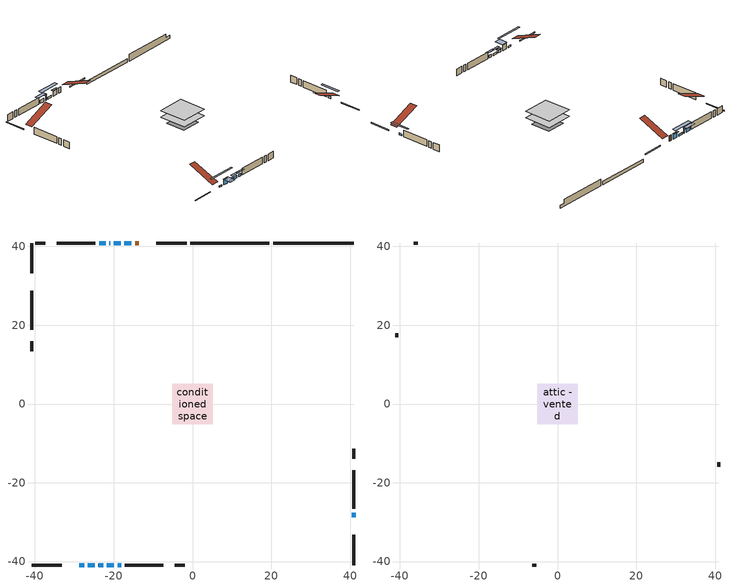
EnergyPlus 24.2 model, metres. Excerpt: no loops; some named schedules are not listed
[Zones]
conditioned space
 floor adiabatic (AdiabaticFloorConstruction): -5.09,-5.09 -5.09,5.09 5.09,5.09 5.09,-5.09 z1.53
 floor foundation (Slab1 construction): -3.61,-3.61 -3.61,3.61 3.61,3.61 3.61,-3.61 z-0.91
 floor foundation (Slab1 construction 1): -3.58,-3.58 -3.58,3.58 3.58,3.58 3.58,-3.58 z-0.91
 wall outside (RimJoist1 construction): -1.51,40.89 -9.17,40.89 / -40.89,-40.89 -33.23,-40.89 / -40.89,40.89 -40.89,33.23 / 40.89,-40.89 40.89,-33.23 z1.53:1.83
 wall outside (AdiabaticWallConstruction 1): -13.67,40.89 -14.59,40.89 z1.53:3.56
 wall outside (AdiabaticWallConstruction): -15.52,40.89 -17.35,40.89 z1.53:3.36; 40.89,-28.73 40.89,-27.58 / -18.28,40.89 -20.01,40.89 z1.53:2.24; -28.73,-40.89 -27.48,-40.89 z1.53:2.09; -20.93,40.89 -21.14,40.89 z1.53:3.16; -22.07,40.89 -23.74,40.89 z1.53:2.67; -26.55,-40.89 -24.8,-40.89 z1.53:3.51; -23.87,-40.89 -22.68,-40.89 z1.53:2.37; -21.75,-40.89 -19.97,-40.89 z1.53:2.39; -19.04,-40.89 -18.15,-40.89 z1.53:2.42
 wall outside (Wall1 construction): -24.67,40.89 -34.5,40.89 / -17.22,-40.89 -7.39,-40.89 / -40.89,28.73 -40.89,18.9 / 40.89,-26.65 40.89,-16.83 z1.53:3.97
 wall outside (Wall3 construction): -37.4,40.89 -39.96,40.89 / -4.49,-40.89 -1.94,-40.89 / -40.89,16 -40.89,13.44 / 40.89,-13.92 40.89,-11.37 z1.53:3.97
 wall foundation (FoundationWall1 construction): 20.47,40.89,-0.91 20.47,40.89,1.53 38.84,40.89,1.53 38.84,40.89,0.19 40.89,40.89,0.19 40.89,40.89,-0.91
 wall foundation (FoundationWall2 construction): 19.54,40.89 -0.58,40.89 z-0.91:0.31
 window (WindowConstruction): -15.52,40.89 -17.35,40.89 z1.53:3.36
 window (WindowConstruction 7): 40.89,-28.73 40.89,-27.58 z1.53:2.24
 window (WindowConstruction 8): -18.28,40.89 -20.01,40.89 z1.53:2.24
 window (WindowConstruction 9): -28.73,-40.89 -27.48,-40.89 z1.53:2.09
 window (WindowConstruction 1): -20.93,40.89 -21.14,40.89 z1.53:3.15
 window (WindowConstruction 2): -22.07,40.89 -23.74,40.89 z1.53:2.67
 window (WindowConstruction 3): -26.55,-40.89 -24.8,-40.89 z1.53:3.51
 window (WindowConstruction 4): -23.87,-40.89 -22.68,-40.89 z1.53:2.37
 window (WindowConstruction 5): -21.75,-40.89 -19.97,-40.89 z1.53:2.39
 window (WindowConstruction 6): -19.04,-40.89 -18.15,-40.89 z1.53:2.42
 door (Door): -13.67,40.89 -14.59,40.89 z1.53:3.56
 ceiling adiabatic (AdiabaticFloorConstruction): 5.09,-5.09 5.09,5.09 -5.09,5.09 -5.09,-5.09 z1.53
attic - vented
 floor to conditioned space (Floor1 construction Reversed): -5.08,-5.08 -5.08,5.08 5.08,5.08 5.08,-5.08 z3.97
 wall outside (Wall2 construction): -35.43,40.89 -36.47,40.89 / -6.46,-40.89 -5.42,-40.89 / -40.89,17.97 -40.89,16.92 / 40.89,-15.9 40.89,-14.85 z1.53:3.97
 roof outside (Roof1 construction): -12.74,40.89,3.97 -12.74,31.12,8.04 -10.1,31.12,8.04 -10.1,40.89,3.97; -29.66,-40.89,3.97 -29.66,-31.12,8.04 -32.3,-31.12,8.04 -32.3,-40.89,3.97; -40.89,29.66,3.97 -31.12,29.66,8.04 -31.12,32.3,8.04 -40.89,32.3,3.97; 40.89,-29.66,3.97 31.12,-29.66,8.04 31.12,-32.3,8.04 40.89,-32.3,3.97
shading: -17.65,40.89 -15.22,40.89 -15.22,41.5 -17.65,41.5 z3.66; 40.89,-24.53 40.89,-31.78 41.5,-31.78 41.5,-24.53 z5.29; -23.06,40.89 -15.23,40.89 -15.23,42.11 -23.06,42.11 z5.29; -22.91,-40.89 -33.3,-40.89 -33.3,-41.5 -22.91,-41.5 z6.66; -21.44,40.89 -20.64,40.89 -20.64,41.5 -21.44,41.5 z3.45; -24.96,40.89 -20.85,40.89 -20.85,42.11 -24.96,42.11 z3.89; -24.5,-40.89 -26.85,-40.89 -26.85,-43.94 -24.5,-43.94 z3.81; -22.38,-40.89 -24.17,-40.89 -24.17,-41.5 -22.38,-41.5 z2.67; -18.75,-40.89 -22.97,-40.89 -22.97,-41.5 -18.75,-41.5 z3.61; -16.93,-40.89 -20.26,-40.89 -20.26,-41.5 -16.93,-41.5 z3.64
[Building]
Building 1: Terrain=Suburbs
[Site:Location]
Kamloops AP_BC: Latitude {deg}=50.7; Longitude {deg}=-120.45; Time Zone {hr}=-8; Elevation {m}=345; Keep Site Location Information=Yes
[Site:GroundTemperature:Shallow]
5.27319, 3.4012, 3.25128, 4.13963, 7.70588, 11.2555, 14.3329, 16.2823, 16.4479, 14.8624, 11.8635, 8.42276
[Site:WaterMainsTemperature]
Calculation Method=Schedule; Temperature Schedule=mains temperature schedule
[Material] Roughness=Rough; Thermal Absorptance=0.9
Name | Thickness {m} | Conductivity {W/m-K} | Density {kg/m3} | Specific Heat {J/kg-K} | Solar Absorptance | Visible Absorptance
asphalt or fiberglass shingles | 0.00635 | 0.162714 | 1121.4 | 1465.45 | 0.4 | 0.4
ceiling loosefill ins | 0.169333 | 0.0480833 | 16.02 | 1046.75 | 0.7 | 0.7
ceiling stud and cavity | 0.1397 | 0.539698 | 65.682 | 1177.47 | 0.7 | 0.7
concrete 4.0 in. | 0.1016 | 1.803125 | 2242.8 | 837.4 | 0.7 | 0.7
concrete 8.0 in. | 0.2032 | 1.803125 | 2242.8 | 837.4 | 0.7 | 0.7
door material | 0.04445 | 0.188738 | 512.64 | 1214.23 | 0.7 | 0.7
exterior vertical ins | 0.0427865 | 0.029427 | 32.04 | 1214.23 | 0.7 | 0.7
exterior vertical ins 1 | 0.00208222 | 0.029427 | 32.04 | 1214.23 | 0.7 | 0.7
floor covering | 0.0127 | 0.0433444 | 54.468 | 1339.84 | 0.6 | 0.6
floor rigid ins; wall rigid ins 1 | 0.512978 | 0.029427 | 32.04 | 1214.23 | 0.7 | 0.7
floor stud and cavity | 0.1397 | 1.75129 | 37.0049 | 1207.88 | 0.7 | 0.7
furniture material conditioned space 1 | 0.1524 | 0.115458 | 640.8 | 1214.23 | 0.6 | 0.6
gypsum board | 0.0127 | 0.160291 | 801 | 837.4 | 0.6 | 0.6
gypsum board 1 | 0.0127 | 0.160291 | 801 | 837.4 | 0.7 | 0.7
osb sheathing 0.5 in. | 0.0127 | 0.115458 | 512.64 | 1214.23 | 0.7 | 0.7
osb sheathing 0.75 in. | 0.01905 | 0.115458 | 512.64 | 1214.23 | 0.7 | 0.7
osb sheathing 2.0 in. | 0.0508 | 0.115458 | 512.64 | 1214.23 | 0.7 | 0.7
rim joist stud and cavity | 0.0508 | 0.0282406 | 125.044 | 1163.47 | 0.6 | 0.6
wall rigid ins | 0.051816 | 0.029427 | 32.04 | 1214.23 | 0.7 | 0.7
wall stud and cavity | 0.1397 | 0.110193 | 139.0536 | 1170.24 | 0.7 | 0.7
wall stud and cavity 1 | 0.0889 | 6.9971 | 50.32683 | 1063.81 | 0.6 | 0.6
wall stud and cavity 2 | 0.1397 | 0.0986049 | 139.0536 | 1170.24 | 0.7 | 0.7
wall stud and cavity 3 | 0.0889 | 0.380278 | 52.3479 | 1209.89 | 0.7 | 0.7
wall stud and cavity 4 | 0.0889 | 0.391764 | 83.0341 | 1211.67 | 0.7 | 0.7
wood siding | 0.0254 | 0.102417 | 544.68 | 1172.36 | 0.4 | 0.4
wood siding 1 | 0.00254 | 0.102417 | 544.68 | 1172.36 | 0.4 | 0.4
wood siding 2; wood siding 3; wood siding 4 | 0.0254 | 0.102417 | 544.68 | 1172.36 | 0.7 | 0.7
[WindowMaterial:SimpleGlazingSystem]
Name | U-Factor {W/m2-K} | Solar Heat Gain Coefficient
WindowMaterial | 2.77995 | 0.67
WindowMaterial 1 | 2.70386 | 0.44
WindowMaterial 2 | 1.98276 | 0.44
WindowMaterial 3 | 2.82878 | 0.59
WindowMaterial 4 | 2.77768 | 0.53
WindowMaterial 5 | 1.907808 | 0.48
WindowMaterial 6 | 2.03045 | 0.42
WindowMaterial 7 | 5.00459 | 0.59
WindowMaterial 8 | 5.31574 | 0.57
WindowMaterial 9 | 5.20559 | 0.57
[Construction]
AdiabaticFloorConstruction: floor stud and cavity, floor rigid ins, osb sheathing 0.75 in., floor covering
AdiabaticWallConstruction: wood siding 3, wall rigid ins 1, wall stud and cavity 3, gypsum board
AdiabaticWallConstruction 1: wood siding 4, wall rigid ins 1, wall stud and cavity 3, gypsum board
Door: door material
Floor1 construction Reversed: gypsum board, ceiling stud and cavity, ceiling loosefill ins
FoundationWall1 construction: concrete 8.0 in., gypsum board 1
FoundationWall2 construction: concrete 8.0 in.
furniture construction conditioned space 1: furniture material conditioned space 1
PartitionWallConstruction: gypsum board, wall stud and cavity 4, gypsum board
RimJoist1 construction: wood siding 2, osb sheathing 2.0 in., rim joist stud and cavity
Roof1 construction: asphalt or fiberglass shingles
Slab1 construction; Slab1 construction 1: concrete 4.0 in.
Wall1 construction: wood siding, osb sheathing 0.5 in., wall stud and cavity, gypsum board
Wall2 construction: wood siding 1, wall stud and cavity 1
Wall3 construction: wood siding, wall rigid ins, osb sheathing 0.5 in., wall stud and cavity 2, gypsum board
WindowConstruction: WindowMaterial
WindowConstruction 1: WindowMaterial 1
WindowConstruction 2: WindowMaterial 2
WindowConstruction 3: WindowMaterial 3
WindowConstruction 4: WindowMaterial 4
WindowConstruction 5: WindowMaterial 5
WindowConstruction 6: WindowMaterial 6
WindowConstruction 7: WindowMaterial 7
WindowConstruction 8: WindowMaterial 8
WindowConstruction 9: WindowMaterial 9
[Zone] Multiplier=1; Part of Total Floor Area=Yes
Name | Volume {m3}
attic - vented | 67.3994
conditioned space | 466
[Space]
Name | Zone | Volume {m3}
attic - vented 1 | attic - vented | 67.3994
conditioned space 1 | conditioned space | 466
[ZoneInfiltration:EffectiveLeakageArea]
infil attic - vented 1: Zone or Space=attic - vented 1; Schedule=Always On Discrete; Effective Air Leakage Area {cm2}=4512; Stack Coefficient=0.00045263; Wind Coefficient=1.43745e-05
[ZoneMixing]
whole house fan mix: Zone or Space=attic - vented; Schedule=Always On Continuous; Design Flow Rate Calculation Method=Flow/Zone; Design Flow Rate {m3/s}=0; Source Zone or Space=conditioned space
[SurfaceProperty:ExposedFoundationPerimeter] Exposed Perimeter Calculation Method=TotalExposedPerimeter
Name | Total Exposed Perimeter {m}
Slab1 | 20.422
Slab1 1 | 20.117
[InternalMass] Zone or ZoneList=conditioned space; Space or SpaceList=conditioned space 1
Name | Construction | Surface Area {m2}
furniture mass conditioned space 1 | furniture construction conditioned space 1 | 82.7201
partition wall mass | PartitionWallConstruction | 206.8
[Lights]
interior lighting: Zone or ZoneList or Space or SpaceList=conditioned space 1; Schedule=interior lighting schedule; Design Level Calculation Method=LightingLevel; Lighting Level {W}=343.2; Return Air Fraction=0; Fraction Radiant=0.6; Fraction Visible=0.2; Fraction Replaceable=1
[People]
occupants: Zone or ZoneList or Space or SpaceList=conditioned space 1; Number of People Schedule=occupants schedule; Number of People Calculation Method=People; Number of People=3; Fraction Radiant=0.314171; Sensible Heat Fraction=0.56303; Activity Level Schedule=occupants activity schedule; Carbon Dioxide Generation Rate {m3/s-W}=0; Enable ASHRAE 55 Comfort Warnings=No; Mean Radiant Temperature Calculation Type=EnclosureAveraged
[ElectricEquipment] Zone or ZoneList or Space or SpaceList=conditioned space 1; Design Level Calculation Method=EquipmentLevel
Name | Schedule | Design Level {W} | Fraction Latent | Fraction Radiant | Fraction Lost
clothes dryer | clothes dryer schedule | 140.772 | 0.015 | 0.081 | 0.85
clothes washer | clothes washer schedule | 32.1985 | 0.03 | 0.162 | 0.7
cooking range | cooking range schedule | 215.147 | 0.08 | 0.432 | 0.2
dishwasher | dishwasher schedule | 66.8632 | 0.3 | 0.18 | 0.4
fridge | fridge schedule | 72.9452 | 0 | 0.6 | 0
mech vent bath fan 0 | mech vent bath fan 0 schedule | 50.2 | 0 | 0 | 1
mech vent bath fan 1 | mech vent bath fan 1 schedule | 50.2 | 0 | 0 | 1
mech vent house fan | mech vent house fan schedule | 0 | 0 | 0 | 1
mech vent house fan cfis | mech vent house fan cfis schedule | 0 | 0 | 0 | 0
mech vent range fan 0 | mech vent range fan 0 schedule | 57 | 0 | 0 | 1
misc plug loads | misc plug loads schedule | 494.7 | 0.045 | 0.513 | 0.1
whole house fan | Always On Discrete | 0 | 0 | 0 | 1
[OtherEquipment] Zone or ZoneList or Space or SpaceList=conditioned space 1; Design Level Calculation Method=EquipmentLevel
Name | Fuel Type | Schedule | Design Level {W} | Fraction Latent | Fraction Radiant | Fraction Lost
clothes dryer 1 | Electricity | clothes dryer schedule | 0 | 0.015 | 0.081 | 0.85
cooking range 1 | Electricity | cooking range schedule | 0 | 0.08 | 0.432 | 0.2
general water use latent | None | general water use schedule | 62.594 | 1 | 0 | 0
general water use sensible | None | general water use schedule | -61.6891 | 0 | 0.6 | 0
mech vent house fan latent load | None | Always On Discrete | 0 | 1 | 0 | 0
mech vent house fan sensible load | None | Always On Discrete | 0 | 0 | 0 | 0
water heater energy adjustment1 | NaturalGas | Always On Discrete | 0.01 | 0 | 0 | 1
water heater energy adjustment2 | Electricity | Always On Discrete | 0.01 | 0 | 0 | 1
[ZoneInfiltration:DesignFlowRate] Zone or ZoneList or Space or SpaceList=conditioned space 1; Schedule=Always On Discrete; Design Flow Rate Calculation Method=Flow/Zone; Design Flow Rate {m3/s}=0
infil flow; natural vent flow; whole house fan flow
[Foundation:Kiva] Initial Indoor Air Temperature {C}=18; Wall Depth Below Slab {m}=0.2032; Custom Block Z Position 1 {m}=0
Name | Wall Height Above Grade {m} | Custom Block Material Name 1 | Custom Block Depth 1 {m} | Custom Block X Position 1 {m}
Foundation Kiva 1 | 1.52997 | exterior vertical ins | 2.43998 | 0.2159
Foundation Kiva 2 | 0.309982 | exterior vertical ins 1 | 1.21999 | 0.2032
[Foundation:Kiva:Settings]
Soil Conductivity {W/m-K}=0.849921; Soil Density {kg/m3}=1842.3; Soil Specific Heat {J/kg-K}=418.7; Ground Solar Absorptivity=0.9; Ground Thermal Absorptivity=0.9; Ground Surface Roughness {m}=0.03; Far-Field Width {m}=40; Deep-Ground Boundary Condition=ZeroFlux; Deep-Ground Depth {m}=40; Minimum Cell Dimension {m}=0.2; Maximum Cell Growth Coefficient=3; Simulation Timestep=Timestep
[Exterior:Lights]
exterior lighting: Schedule=exterior lighting schedule; Design Level {W}=75.6
[Schedule:Constant]
Name | Hourly Value
Always On Continuous; mech vent house fan schedule; mech vent house fan cfis schedule; Always On Discrete | 1
occupants activity schedule | 117.228
fridge schedule | 0
[Schedule:Week:Daily]
interior lighting schedule Week Rule - Jan1-Jan27: interior lighting schedule day, interior lighting schedule day, interior lighting schedule day, interior lighting schedule day, interior lighting schedule day, interior lighting schedule day, interior lighting schedule day, interior lighting schedule default day, interior lighting schedule default day, interior lighting schedule default day, interior lighting schedule default day, interior lighting schedule default day
interior lighting schedule Week Rule - Jan28-Feb3: interior lighting schedule day, interior lighting schedule day, interior lighting schedule day, interior lighting schedule day, interior lighting schedule day 1, interior lighting schedule day 1, interior lighting schedule day 1, interior lighting schedule default day, interior lighting schedule default day, interior lighting schedule default day, interior lighting schedule default day, interior lighting schedule default day
interior lighting schedule Week Rule - Feb4-Feb24: interior lighting schedule day 1, interior lighting schedule day 1, interior lighting schedule day 1, interior lighting schedule day 1, interior lighting schedule day 1, interior lighting schedule day 1, interior lighting schedule day 1, interior lighting schedule default day, interior lighting schedule default day, interior lighting schedule default day, interior lighting schedule default day, interior lighting schedule default day
interior lighting schedule Week Rule - Feb25-Mar3: interior lighting schedule day 1, interior lighting schedule day 1, interior lighting schedule day 1, interior lighting schedule day 1, interior lighting schedule day 2, interior lighting schedule day 2, interior lighting schedule day 2, interior lighting schedule default day, interior lighting schedule default day, interior lighting schedule default day, interior lighting schedule default day, interior lighting schedule default day
interior lighting schedule Week Rule - Mar4-Mar31: interior lighting schedule day 2, interior lighting schedule day 2, interior lighting schedule day 2, interior lighting schedule day 2, interior lighting schedule day 2, interior lighting schedule day 2, interior lighting schedule day 2, interior lighting schedule default day, interior lighting schedule default day, interior lighting schedule default day, interior lighting schedule default day, interior lighting schedule default day
interior lighting schedule Week Rule - Apr1-Apr28: interior lighting schedule day 3, interior lighting schedule day 3, interior lighting schedule day 3, interior lighting schedule day 3, interior lighting schedule day 3, interior lighting schedule day 3, interior lighting schedule day 3, interior lighting schedule default day, interior lighting schedule default day, interior lighting schedule default day, interior lighting schedule default day, interior lighting schedule default day
interior lighting schedule Week Rule - Apr29-May5: interior lighting schedule day 3, interior lighting schedule day 3, interior lighting schedule day 4, interior lighting schedule day 4, interior lighting schedule day 4, interior lighting schedule day 4, interior lighting schedule day 4, interior lighting schedule default day, interior lighting schedule default day, interior lighting schedule default day, interior lighting schedule default day, interior lighting schedule default day
interior lighting schedule Week Rule - May6-May26: interior lighting schedule day 4, interior lighting schedule day 4, interior lighting schedule day 4, interior lighting schedule day 4, interior lighting schedule day 4, interior lighting schedule day 4, interior lighting schedule day 4, interior lighting schedule default day, interior lighting schedule default day, interior lighting schedule default day, interior lighting schedule default day, interior lighting schedule default day
interior lighting schedule Week Rule - May27-Jun2: interior lighting schedule day 4, interior lighting schedule day 4, interior lighting schedule day 4, interior lighting schedule day 4, interior lighting schedule day 4, interior lighting schedule day 5, interior lighting schedule day 5, interior lighting schedule default day, interior lighting schedule default day, interior lighting schedule default day, interior lighting schedule default day, interior lighting schedule default day
interior lighting schedule Week Rule - Jun3-Jun30: interior lighting schedule day 5, interior lighting schedule day 5, interior lighting schedule day 5, interior lighting schedule day 5, interior lighting schedule day 5, interior lighting schedule day 5, interior lighting schedule day 5, interior lighting schedule default day, interior lighting schedule default day, interior lighting schedule default day, interior lighting schedule default day, interior lighting schedule default day
interior lighting schedule Week Rule - Jul1-Jul28: interior lighting schedule day 6, interior lighting schedule day 6, interior lighting schedule day 6, interior lighting schedule day 6, interior lighting schedule day 6, interior lighting schedule day 6, interior lighting schedule day 6, interior lighting schedule default day, interior lighting schedule default day, interior lighting schedule default day, interior lighting schedule default day, interior lighting schedule default day
interior lighting schedule Week Rule - Jul29-Aug4: interior lighting schedule day 6, interior lighting schedule day 6, interior lighting schedule day 6, interior lighting schedule day 7, interior lighting schedule day 7, interior lighting schedule day 7, interior lighting schedule day 7, interior lighting schedule default day, interior lighting schedule default day, interior lighting schedule default day, interior lighting schedule default day, interior lighting schedule default day
interior lighting schedule Week Rule - Aug5-Aug25: interior lighting schedule day 7, interior lighting schedule day 7, interior lighting schedule day 7, interior lighting schedule day 7, interior lighting schedule day 7, interior lighting schedule day 7, interior lighting schedule day 7, interior lighting schedule default day, interior lighting schedule default day, interior lighting schedule default day, interior lighting schedule default day, interior lighting schedule default day
interior lighting schedule Week Rule - Aug26-Sep1: interior lighting schedule day 7, interior lighting schedule day 7, interior lighting schedule day 7, interior lighting schedule day 7, interior lighting schedule day 7, interior lighting schedule day 7, interior lighting schedule day 8, interior lighting schedule default day, interior lighting schedule default day, interior lighting schedule default day, interior lighting schedule default day, interior lighting schedule default day
interior lighting schedule Week Rule - Sep2-Sep29: interior lighting schedule day 8, interior lighting schedule day 8, interior lighting schedule day 8, interior lighting schedule day 8, interior lighting schedule day 8, interior lighting schedule day 8, interior lighting schedule day 8, interior lighting schedule default day, interior lighting schedule default day, interior lighting schedule default day, interior lighting schedule default day, interior lighting schedule default day
interior lighting schedule Week Rule - Sep30-Oct6: interior lighting schedule day 8, interior lighting schedule day 9, interior lighting schedule day 9, interior lighting schedule day 9, interior lighting schedule day 9, interior lighting schedule day 9, interior lighting schedule day 9, interior lighting schedule default day, interior lighting schedule default day, interior lighting schedule default day, interior lighting schedule default day, interior lighting schedule default day
interior lighting schedule Week Rule - Oct7-Oct27: interior lighting schedule day 9, interior lighting schedule day 9, interior lighting schedule day 9, interior lighting schedule day 9, interior lighting schedule day 9, interior lighting schedule day 9, interior lighting schedule day 9, interior lighting schedule default day, interior lighting schedule default day, interior lighting schedule default day, interior lighting schedule default day, interior lighting schedule default day
interior lighting schedule Week Rule - Oct28-Nov3: interior lighting schedule day 9, interior lighting schedule day 9, interior lighting schedule day 9, interior lighting schedule day 9, interior lighting schedule day 10, interior lighting schedule day 10, interior lighting schedule day 10, interior lighting schedule default day, interior lighting schedule default day, interior lighting schedule default day, interior lighting schedule default day, interior lighting schedule default day
interior lighting schedule Week Rule - Nov4-Nov24: interior lighting schedule day 10, interior lighting schedule day 10, interior lighting schedule day 10, interior lighting schedule day 10, interior lighting schedule day 10, interior lighting schedule day 10, interior lighting schedule day 10, interior lighting schedule default day, interior lighting schedule default day, interior lighting schedule default day, interior lighting schedule default day, interior lighting schedule default day
interior lighting schedule Week Rule - Nov25-Dec1: interior lighting schedule day 10, interior lighting schedule day 10, interior lighting schedule day 10, interior lighting schedule day 10, interior lighting schedule day 10, interior lighting schedule day 10, interior lighting schedule day 11, interior lighting schedule default day, interior lighting schedule default day, interior lighting schedule default day, interior lighting schedule default day, interior lighting schedule default day
interior lighting schedule Week Rule - Dec2-Dec31: interior lighting schedule day 11, interior lighting schedule day 11, interior lighting schedule day 11, interior lighting schedule day 11, interior lighting schedule day 11, interior lighting schedule day 11, interior lighting schedule day 11, interior lighting schedule default day, interior lighting schedule default day, interior lighting schedule default day, interior lighting schedule default day, interior lighting schedule default day
occupants schedule Week Rule - Jan1-Dec31: occupants schedule day, occupants schedule day, occupants schedule day, occupants schedule day, occupants schedule day, occupants schedule day, occupants schedule day, occupants schedule default day, occupants schedule default day, occupants schedule default day, occupants schedule default day, occupants schedule default day
clothes dryer schedule Week Rule - Jan1-Dec31: clothes dryer schedule day, clothes dryer schedule day, clothes dryer schedule day, clothes dryer schedule day, clothes dryer schedule day, clothes dryer schedule day, clothes dryer schedule day, clothes dryer schedule default day, clothes dryer schedule default day, clothes dryer schedule default day, clothes dryer schedule default day, clothes dryer schedule default day
clothes washer schedule Week Rule - Jan1-Dec31: clothes washer schedule day, clothes washer schedule day, clothes washer schedule day, clothes washer schedule day, clothes washer schedule day, clothes washer schedule day, clothes washer schedule day, clothes washer schedule default day, clothes washer schedule default day, clothes washer schedule default day, clothes washer schedule default day, clothes washer schedule default day
cooking range schedule Week Rule - Jan1-Dec31: cooking range schedule day, cooking range schedule day, cooking range schedule day, cooking range schedule day, cooking range schedule day, cooking range schedule day, cooking range schedule day, cooking range schedule default day, cooking range schedule default day, cooking range schedule default day, cooking range schedule default day, cooking range schedule default day
dishwasher schedule Week Rule - Jan1-Dec31: dishwasher schedule day, dishwasher schedule day, dishwasher schedule day, dishwasher schedule day, dishwasher schedule day, dishwasher schedule day, dishwasher schedule day, dishwasher schedule default day, dishwasher schedule default day, dishwasher schedule default day, dishwasher schedule default day, dishwasher schedule default day
mech vent bath fan 0 schedule Week Rule - Jan1-Dec31: mech vent bath fan 0 schedule day, mech vent bath fan 0 schedule day, mech vent bath fan 0 schedule day, mech vent bath fan 0 schedule day, mech vent bath fan 0 schedule day, mech vent bath fan 0 schedule day, mech vent bath fan 0 schedule day, mech vent bath fan 0 schedule default day, mech vent bath fan 0 schedule default day, mech vent bath fan 0 schedule default day, mech vent bath fan 0 schedule default day, mech vent bath fan 0 schedule default day
mech vent bath fan 1 schedule Week Rule - Jan1-Dec31: mech vent bath fan 1 schedule day, mech vent bath fan 1 schedule day, mech vent bath fan 1 schedule day, mech vent bath fan 1 schedule day, mech vent bath fan 1 schedule day, mech vent bath fan 1 schedule day, mech vent bath fan 1 schedule day, mech vent bath fan 1 schedule default day, mech vent bath fan 1 schedule default day, mech vent bath fan 1 schedule default day, mech vent bath fan 1 schedule default day, mech vent bath fan 1 schedule default day
mech vent range fan 0 schedule Week Rule - Jan1-Dec31: mech vent range fan 0 schedule day, mech vent range fan 0 schedule day, mech vent range fan 0 schedule day, mech vent range fan 0 schedule day, mech vent range fan 0 schedule day, mech vent range fan 0 schedule day, mech vent range fan 0 schedule day, mech vent range fan 0 schedule default day, mech vent range fan 0 schedule default day, mech vent range fan 0 schedule default day, mech vent range fan 0 schedule default day, mech vent range fan 0 schedule default day
misc plug loads schedule Week Rule - Jan1-Dec31: misc plug loads schedule day, misc plug loads schedule day, misc plug loads schedule day, misc plug loads schedule day, misc plug loads schedule day, misc plug loads schedule day, misc plug loads schedule day, misc plug loads schedule default day, misc plug loads schedule default day, misc plug loads schedule default day, misc plug loads schedule default day, misc plug loads schedule default day
general water use schedule Week Rule - Jan1-Dec31: general water use schedule day, general water use schedule day, general water use schedule day, general water use schedule day, general water use schedule day, general water use schedule day, general water use schedule day, general water use schedule default day, general water use schedule default day, general water use schedule default day, general water use schedule default day, general water use schedule default day
exterior lighting schedule Week Rule - Jan1-Jan27: exterior lighting schedule day, exterior lighting schedule day, exterior lighting schedule day, exterior lighting schedule day, exterior lighting schedule day, exterior lighting schedule day, exterior lighting schedule day, exterior lighting schedule default day, exterior lighting schedule default day, exterior lighting schedule default day, exterior lighting schedule default day, exterior lighting schedule default day
exterior lighting schedule Week Rule - Jan28-Feb3: exterior lighting schedule day, exterior lighting schedule day, exterior lighting schedule day, exterior lighting schedule day, exterior lighting schedule day 1, exterior lighting schedule day 1, exterior lighting schedule day 1, exterior lighting schedule default day, exterior lighting schedule default day, exterior lighting schedule default day, exterior lighting schedule default day, exterior lighting schedule default day
exterior lighting schedule Week Rule - Feb4-Feb24: exterior lighting schedule day 1, exterior lighting schedule day 1, exterior lighting schedule day 1, exterior lighting schedule day 1, exterior lighting schedule day 1, exterior lighting schedule day 1, exterior lighting schedule day 1, exterior lighting schedule default day, exterior lighting schedule default day, exterior lighting schedule default day, exterior lighting schedule default day, exterior lighting schedule default day
exterior lighting schedule Week Rule - Feb25-Mar3: exterior lighting schedule day 1, exterior lighting schedule day 1, exterior lighting schedule day 1, exterior lighting schedule day 1, exterior lighting schedule day 2, exterior lighting schedule day 2, exterior lighting schedule day 2, exterior lighting schedule default day, exterior lighting schedule default day, exterior lighting schedule default day, exterior lighting schedule default day, exterior lighting schedule default day
exterior lighting schedule Week Rule - Mar4-Mar31: exterior lighting schedule day 2, exterior lighting schedule day 2, exterior lighting schedule day 2, exterior lighting schedule day 2, exterior lighting schedule day 2, exterior lighting schedule day 2, exterior lighting schedule day 2, exterior lighting schedule default day, exterior lighting schedule default day, exterior lighting schedule default day, exterior lighting schedule default day, exterior lighting schedule default day
exterior lighting schedule Week Rule - Apr1-Apr28: exterior lighting schedule day 3, exterior lighting schedule day 3, exterior lighting schedule day 3, exterior lighting schedule day 3, exterior lighting schedule day 3, exterior lighting schedule day 3, exterior lighting schedule day 3, exterior lighting schedule default day, exterior lighting schedule default day, exterior lighting schedule default day, exterior lighting schedule default day, exterior lighting schedule default day
exterior lighting schedule Week Rule - Apr29-May5: exterior lighting schedule day 3, exterior lighting schedule day 3, exterior lighting schedule day 4, exterior lighting schedule day 4, exterior lighting schedule day 4, exterior lighting schedule day 4, exterior lighting schedule day 4, exterior lighting schedule default day, exterior lighting schedule default day, exterior lighting schedule default day, exterior lighting schedule default day, exterior lighting schedule default day
exterior lighting schedule Week Rule - May6-May26: exterior lighting schedule day 4, exterior lighting schedule day 4, exterior lighting schedule day 4, exterior lighting schedule day 4, exterior lighting schedule day 4, exterior lighting schedule day 4, exterior lighting schedule day 4, exterior lighting schedule default day, exterior lighting schedule default day, exterior lighting schedule default day, exterior lighting schedule default day, exterior lighting schedule default day
exterior lighting schedule Week Rule - May27-Jun2: exterior lighting schedule day 4, exterior lighting schedule day 4, exterior lighting schedule day 4, exterior lighting schedule day 4, exterior lighting schedule day 4, exterior lighting schedule day 5, exterior lighting schedule day 5, exterior lighting schedule default day, exterior lighting schedule default day, exterior lighting schedule default day, exterior lighting schedule default day, exterior lighting schedule default day
exterior lighting schedule Week Rule - Jun3-Jun30: exterior lighting schedule day 5, exterior lighting schedule day 5, exterior lighting schedule day 5, exterior lighting schedule day 5, exterior lighting schedule day 5, exterior lighting schedule day 5, exterior lighting schedule day 5, exterior lighting schedule default day, exterior lighting schedule default day, exterior lighting schedule default day, exterior lighting schedule default day, exterior lighting schedule default day
exterior lighting schedule Week Rule - Jul1-Jul28: exterior lighting schedule day 6, exterior lighting schedule day 6, exterior lighting schedule day 6, exterior lighting schedule day 6, exterior lighting schedule day 6, exterior lighting schedule day 6, exterior lighting schedule day 6, exterior lighting schedule default day, exterior lighting schedule default day, exterior lighting schedule default day, exterior lighting schedule default day, exterior lighting schedule default day
exterior lighting schedule Week Rule - Jul29-Aug4: exterior lighting schedule day 6, exterior lighting schedule day 6, exterior lighting schedule day 6, exterior lighting schedule day 7, exterior lighting schedule day 7, exterior lighting schedule day 7, exterior lighting schedule day 7, exterior lighting schedule default day, exterior lighting schedule default day, exterior lighting schedule default day, exterior lighting schedule default day, exterior lighting schedule default day
exterior lighting schedule Week Rule - Aug5-Aug25: exterior lighting schedule day 7, exterior lighting schedule day 7, exterior lighting schedule day 7, exterior lighting schedule day 7, exterior lighting schedule day 7, exterior lighting schedule day 7, exterior lighting schedule day 7, exterior lighting schedule default day, exterior lighting schedule default day, exterior lighting schedule default day, exterior lighting schedule default day, exterior lighting schedule default day
exterior lighting schedule Week Rule - Aug26-Sep1: exterior lighting schedule day 7, exterior lighting schedule day 7, exterior lighting schedule day 7, exterior lighting schedule day 7, exterior lighting schedule day 7, exterior lighting schedule day 7, exterior lighting schedule day 8, exterior lighting schedule default day, exterior lighting schedule default day, exterior lighting schedule default day, exterior lighting schedule default day, exterior lighting schedule default day
exterior lighting schedule Week Rule - Sep2-Sep29: exterior lighting schedule day 8, exterior lighting schedule day 8, exterior lighting schedule day 8, exterior lighting schedule day 8, exterior lighting schedule day 8, exterior lighting schedule day 8, exterior lighting schedule day 8, exterior lighting schedule default day, exterior lighting schedule default day, exterior lighting schedule default day, exterior lighting schedule default day, exterior lighting schedule default day
exterior lighting schedule Week Rule - Sep30-Oct6: exterior lighting schedule day 8, exterior lighting schedule day 9, exterior lighting schedule day 9, exterior lighting schedule day 9, exterior lighting schedule day 9, exterior lighting schedule day 9, exterior lighting schedule day 9, exterior lighting schedule default day, exterior lighting schedule default day, exterior lighting schedule default day, exterior lighting schedule default day, exterior lighting schedule default day
[Schedule:Year]
interior lighting schedule: interior lighting schedule Week Rule - Jan1-Jan27, 1, 1, 1, 27, interior lighting schedule Week Rule - Jan28-Feb3, 1, 28, 2, 3, interior lighting schedule Week Rule - Feb4-Feb24, 2, 4, 2, 24, interior lighting schedule Week Rule - Feb25-Mar3, 2, 25, 3, 3, interior lighting schedule Week Rule - Mar4-Mar31, 3, 4, 3, 31, interior lighting schedule Week Rule - Apr1-Apr28, 4, 1, 4, 28, interior lighting schedule Week Rule - Apr29-May5, 4, 29, 5, 5, interior lighting schedule Week Rule - May6-May26, 5, 6, 5, 26, interior lighting schedule Week Rule - May27-Jun2, 5, 27, 6, 2, interior lighting schedule Week Rule - Jun3-Jun30, 6, 3, 6, 30, interior lighting schedule Week Rule - Jul1-Jul28, 7, 1, 7, 28, interior lighting schedule Week Rule - Jul29-Aug4, 7, 29, 8, 4, interior lighting schedule Week Rule - Aug5-Aug25, 8, 5, 8, 25, interior lighting schedule Week Rule - Aug26-Sep1, 8, 26, 9, 1, interior lighting schedule Week Rule - Sep2-Sep29, 9, 2, 9, 29, interior lighting schedule Week Rule - Sep30-Oct6, 9, 30, 10, 6, interior lighting schedule Week Rule - Oct7-Oct27, 10, 7, 10, 27, interior lighting schedule Week Rule - Oct28-Nov3, 10, 28, 11, 3, interior lighting schedule Week Rule - Nov4-Nov24, 11, 4, 11, 24, interior lighting schedule Week Rule - Nov25-Dec1, 11, 25, 12, 1, interior lighting schedule Week Rule - Dec2-Dec31, 12, 2, 12, 31
occupants schedule: occupants schedule Week Rule - Jan1-Dec31, 1, 1, 12, 31
clothes dryer schedule: clothes dryer schedule Week Rule - Jan1-Dec31, 1, 1, 12, 31
clothes washer schedule: clothes washer schedule Week Rule - Jan1-Dec31, 1, 1, 12, 31
cooking range schedule: cooking range schedule Week Rule - Jan1-Dec31, 1, 1, 12, 31
dishwasher schedule: dishwasher schedule Week Rule - Jan1-Dec31, 1, 1, 12, 31
mech vent bath fan 0 schedule: mech vent bath fan 0 schedule Week Rule - Jan1-Dec31, 1, 1, 12, 31
mech vent bath fan 1 schedule: mech vent bath fan 1 schedule Week Rule - Jan1-Dec31, 1, 1, 12, 31
mech vent range fan 0 schedule: mech vent range fan 0 schedule Week Rule - Jan1-Dec31, 1, 1, 12, 31
misc plug loads schedule: misc plug loads schedule Week Rule - Jan1-Dec31, 1, 1, 12, 31
general water use schedule: general water use schedule Week Rule - Jan1-Dec31, 1, 1, 12, 31
exterior lighting schedule: exterior lighting schedule Week Rule - Jan1-Jan27, 1, 1, 1, 27, exterior lighting schedule Week Rule - Jan28-Feb3, 1, 28, 2, 3, exterior lighting schedule Week Rule - Feb4-Feb24, 2, 4, 2, 24, exterior lighting schedule Week Rule - Feb25-Mar3, 2, 25, 3, 3, exterior lighting schedule Week Rule - Mar4-Mar31, 3, 4, 3, 31, exterior lighting schedule Week Rule - Apr1-Apr28, 4, 1, 4, 28, exterior lighting schedule Week Rule - Apr29-May5, 4, 29, 5, 5, exterior lighting schedule Week Rule - May6-May26, 5, 6, 5, 26, exterior lighting schedule Week Rule - May27-Jun2, 5, 27, 6, 2, exterior lighting schedule Week Rule - Jun3-Jun30, 6, 3, 6, 30, exterior lighting schedule Week Rule - Jul1-Jul28, 7, 1, 7, 28, exterior lighting schedule Week Rule - Jul29-Aug4, 7, 29, 8, 4, exterior lighting schedule Week Rule - Aug5-Aug25, 8, 5, 8, 25, exterior lighting schedule Week Rule - Aug26-Sep1, 8, 26, 9, 1, exterior lighting schedule Week Rule - Sep2-Sep29, 9, 2, 9, 29, exterior lighting schedule Week Rule - Sep30-Oct6, 9, 30, 10, 6, exterior lighting schedule Week Rule - Oct7-Oct27, 10, 7, 10, 27, exterior lighting schedule Week Rule - Oct28-Nov3, 10, 28, 11, 3, exterior lighting schedule Week Rule - Nov4-Nov24, 11, 4, 11, 24, exterior lighting schedule Week Rule - Nov25-Dec1, 11, 25, 12, 1, exterior lighting schedule Week Rule - Dec2-Dec31, 12, 2, 12, 31
[Schedule:Compact]
mains temperature schedule: Through: 01/01, For: AllDays, Until: 24:00, 8.94833, Through: 01/02, For: AllDays, Until: 24:00, 8.88389, Through: 01/03, For: AllDays, Until: 24:00, 8.82056, Through: 01/04, For: AllDays, Until: 24:00, 8.75833, Through: 01/05, For: AllDays, Until: 24:00, 8.69778, Through: 01/06, For: AllDays, Until: 24:00, 8.63778, Through: 01/07, For: AllDays, Until: 24:00, 8.57944, Through: 01/08, For: AllDays, Until: 24:00, 8.52278, Through: 01/09, For: AllDays, Until: 24:00, 8.46722, Through: 01/10, For: AllDays, Until: 24:00, 8.41278, Through: 01/11, For: AllDays, Until: 24:00, 8.36, Through: 01/12, For: AllDays, Until: 24:00, 8.30833, Through: 01/13, For: AllDays, Until: 24:00, 8.25833, Through: 01/14, For: AllDays, Until: 24:00, 8.20944, Through: 01/15, For: AllDays, Until: 24:00, 8.16222, Through: 01/16, For: AllDays, Until: 24:00, 8.11611, Through: 01/17, For: AllDays, Until: 24:00, 8.07167, Through: 01/18, For: AllDays, Until: 24:00, 8.02889, Through: 01/19, For: AllDays, Until: 24:00, 7.98722, Through: 01/20, For: AllDays, Until: 24:00, 7.94722, Through: 01/21, For: AllDays, Until: 24:00, 7.90889, Through: 01/22, For: AllDays, Until: 24:00, 7.87167, Through: 01/23, For: AllDays, Until: 24:00, 7.83611, Through: 01/24, For: AllDays, Until: 24:00, 7.80222, Through: 01/25, For: AllDays, Until: 24:00, 7.77, Through: 01/26, For: AllDays, Until: 24:00, 7.73889, Through: 01/27, For: AllDays, Until: 24:00, 7.71, Through: 01/28, For: AllDays, Until: 24:00, 7.68222, Through: 01/29, For: AllDays, Until: 24:00, 7.65611, Through: 01/30, For: AllDays, Until: 24:00, 7.63167, Through: 01/31, For: AllDays, Until: 24:00, 7.60833, Through: 02/01, For: AllDays, Until: 24:00, 7.58722, Through: 02/02, For: AllDays, Until: 24:00, 7.56722, Through: 02/03, For: AllDays, Until: 24:00, 7.54944, Through: 02/04, For: AllDays, Until: 24:00, 7.53278, Through: 02/05, For: AllDays, Until: 24:00, 7.51778, Through: 02/06, For: AllDays, Until: 24:00, 7.50444, Through: 02/07, For: AllDays, Until: 24:00, 7.49333, Through: 02/08, For: AllDays, Until: 24:00, 7.48333, Through: 02/09, For: AllDays, Until: 24:00, 7.475, Through: 02/10, For: AllDays, Until: 24:00, 7.46833, Through: 02/11, For: AllDays, Until: 24:00, 7.46278, Through: 02/12, For: AllDays, Until: 24:00, 7.45944, Through: 02/13, For: AllDays, Until: 24:00, 7.45778, Through: 02/14, For: AllDays, Until: 24:00, 7.45778, Through: 02/15, For: AllDays, Until: 24:00, 7.45944, Through: 02/16, For: AllDays, Until: 24:00, 7.46222, Through: 02/17, For: AllDays, Until: 24:00, 7.46722, Through: 02/18, For: AllDays, Until: 24:00, 7.47389, Through: 02/19, For: AllDays, Until: 24:00, 7.48167, Through: 02/20, For: AllDays, Until: 24:00, 7.49167, Through: 02/21, For: AllDays, Until: 24:00, 7.50278, Through: 02/22, For: AllDays, Until: 24:00, 7.51611, Through: 02/23, For: AllDays, Until: 24:00, 7.53056, Through: 02/24, For: AllDays, Until: 24:00, 7.54667, Through: 02/25, For: AllDays, Until: 24:00, 7.565, Through: 02/26, For: AllDays, Until: 24:00, 7.58444, Through: 02/27, For: AllDays, Until: 24:00, 7.60556, Through: 02/28, For: AllDays, Until: 24:00, 7.62833, Through: 03/01, For: AllDays, Until: 24:00, 7.65222, Through: 03/02, For: AllDays, Until: 24:00, 7.67833, Through: 03/03, For: AllDays, Until: 24:00, 7.70611, Through: 03/04, For: AllDays, Until: 24:00, 7.735, Through: 03/05, For: AllDays, Until: 24:00, 7.76556, Through: 03/06, For: AllDays, Until: 24:00, 7.79778, Through: 03/07, For: AllDays, Until: 24:00, 7.83167, Through: 03/08, For: AllDays, Until: 24:00, 7.86667, Through: 03/09, For: AllDays, Until: 24:00, 7.90333, Through: 03/10, For: AllDays, Until: 24:00, 7.94167, Through: 03/11, For: AllDays, Until: 24:00, 7.98167, Through: 03/12, For: AllDays, Until: 24:00, 8.02278, Through: 03/13, For: AllDays, Until: 24:00, 8.06556, Through: 03/14, For: AllDays, Until: 24:00, 8.11, Through: 03/15, For: AllDays, Until: 24:00, 8.15556, Through: 03/16, For: AllDays, Until: 24:00, 8.20278, Through: 03/17, For: AllDays, Until: 24:00, 8.25111, Through: 03/18, For: AllDays, Until: 24:00, 8.30111, Through: 03/19, For: AllDays, Until: 24:00, 8.35278, Through: 03/20, For: AllDays, Until: 24:00, 8.40556, Through: 03/21, For: AllDays, Until: 24:00, 8.45944, Through: 03/22, For: AllDays, Until: 24:00, 8.515, Through: 03/23, For: AllDays, Until: 24:00, 8.57167, Through: 03/24, For: AllDays, Until: 24:00, 8.63, Through: 03/25, For: AllDays, Until: 24:00, 8.68944, Through: 03/26, For: AllDays, Until: 24:00, 8.75, Through: 03/27, For: AllDays, Until: 24:00, 8.81167, Through: 03/28, For: AllDays, Until: 24:00, 8.875, Through: 03/29, For: AllDays, Until: 24:00, 8.93944, Through: 03/30, For: AllDays, Until: 24:00, 9.005, Through: 03/31, For: AllDays, Until: 24:00, 9.07222, Through: 04/01, For: AllDays, Until: 24:00, 9.14, Through: 04/02, For: AllDays, Until: 24:00, 9.20944, Through: 04/03, For: AllDays, Until: 24:00, 9.27944, Through: 04/04, For: AllDays, Until: 24:00, 9.35056, Through: 04/05, For: AllDays, Until: 24:00, 9.42333, Through: 04/06, For: AllDays, Until: 24:00, 9.49667, Through: 04/07, For: AllDays, Until: 24:00, 9.57167, Through: 04/08, For: AllDays, Until: 24:00, 9.64722, Through: 04/09, For: AllDays, Until: 24:00, 9.72333, Through: 04/10, For: AllDays, Until: 24:00, 9.80111, Through: 04/11, For: AllDays, Until: 24:00, 9.87944, Through: 04/12, For: AllDays, Until: 24:00, 9.95889, Through: 04/13, For: AllDays, Until: 24:00, 10.0394, Through: 04/14, For: AllDays, Until: 24:00, 10.1206, Through: 04/15, For: AllDays, Until: 24:00, 10.2028, Through: 04/16, For: AllDays, Until: 24:00, 10.2856, Through: 04/17, For: AllDays, Until: 24:00, 10.3694, Through: 04/18, For: AllDays, Until: 24:00, 10.4539, Through: 04/19, For: AllDays, Until: 24:00, 10.5394, Through: 04/20, For: AllDays, Until: 24:00, 10.625, Through: 04/21, For: AllDays, Until: 24:00, 10.7122, Through: 04/22, For: AllDays, Until: 24:00, 10.7994, Through: 04/23, For: AllDays, Until: 24:00, 10.8872, Through: 04/24, For: AllDays, Until: 24:00, 10.9761, Through: 04/25, For: AllDays, Until: 24:00, 11.0656, Through: 04/26, For: AllDays, Until: 24:00, 11.1556, Through: 04/27, For: AllDays, Until: 24:00, 11.2456, Through: 04/28, For: AllDays, Until: 24:00, 11.3367, Through: 04/29, For: AllDays, Until: 24:00, 11.4283, Through: 04/30, For: AllDays, Until: 24:00, 11.52, Through: 05/01, For: AllDays, Until: 24:00, 11.6122, Through: 05/02, For: AllDays, Until: 24:00, 11.705, Through: 05/03, For: AllDays, Until: 24:00, 11.7983, Through: 05/04, For: AllDays, Until: 24:00, 11.8917, Through: 05/05, For: AllDays, Until: 24:00, 11.9856, Through: 05/06, For: AllDays, Until: 24:00, 12.08, Through: 05/07, For: AllDays, Until: 24:00, 12.1744, Through: 05/08, For: AllDays, Until: 24:00, 12.2689, Through: 05/09, For: AllDays, Until: 24:00, 12.3639, Through: 05/10, For: AllDays, Until: 24:00, 12.4589, Through: 05/11, For: AllDays, Until: 24:00, 12.5544, Through: 05/12, For: AllDays, Until: 24:00, 12.65, Through: 05/13, For: AllDays, Until: 24:00, 12.7456, Through: 05/14, For: AllDays, Until: 24:00, 12.8411, Through: 05/15, For: AllDays, Until: 24:00, 12.9367, Through: 05/16, For: AllDays, Until: 24:00, 13.0322, Through: 05/17, For: AllDays, Until: 24:00, 13.1278, Through: 05/18, For: AllDays, Until: 24:00, 13.2233, Through: 05/19, For: AllDays, Until: 24:00, 13.3189, Through: 05/20, For: AllDays, Until: 24:00, 13.4144, Through: 05/21, For: AllDays, Until: 24:00, 13.51, Through: 05/22, For: AllDays, Until: 24:00, 13.605, Through: 05/23, For: AllDays, Until: 24:00, 13.7, Through: 05/24, For: AllDays, Until: 24:00, 13.795, Through: 05/25, For: AllDays, Until: 24:00, 13.8894, Through: 05/26, For: AllDays, Until: 24:00, 13.9839, Through: 05/27, For: AllDays, Until: 24:00, 14.0783, Through: 05/28, For: AllDays, Until: 24:00, 14.1717, Through: 05/29, For: AllDays, Until: 24:00, 14.2656, Through: 05/30, For: AllDays, Until: 24:00, 14.3583, Through: 05/31, For: AllDays, Until: 24:00, 14.4511, Through: 06/01, For: AllDays, Until: 24:00, 14.5433, Through: 06/02, For: AllDays, Until: 24:00, 14.635, Through: 06/03, For: AllDays, Until: 24:00, 14.7261, Through: 06/04, For: AllDays, Until: 24:00, 14.8172, Through: 06/05, For: AllDays, Until: 24:00, 14.9072, Through: 06/06, For: AllDays, Until: 24:00, 14.9972, Through: 06/07, For: AllDays, Until: 24:00, 15.0861, Through: 06/08, For: AllDays, Until: 24:00, 15.1744, Through: 06/09, For: AllDays, Until: 24:00, 15.2628, Through: 06/10, For: AllDays, Until: 24:00, 15.35, Through: 06/11, For: AllDays, Until: 24:00, 15.4361, Through: 06/12, For: AllDays, Until: 24:00, 15.5222, Through: 06/13, For: AllDays, Until: 24:00, 15.6072, Through: 06/14, For: AllDays, Until: 24:00, 15.6917, Through: 06/15, For: AllDays, Until: 24:00, 15.775, Through: 06/16, For: AllDays, Until: 24:00, 15.8578, Through: 06/17, For: AllDays, Until: 24:00, 15.9394, Through: 06/18, For: AllDays, Until: 24:00, 16.0206, Through: 06/19, For: AllDays, Until: 24:00, 16.1006, Through: 06/20, For: AllDays, Until: 24:00, 16.1794, Through: 06/21, For: AllDays, Until: 24:00, 16.2578, Through: 06/22, For: AllDays, Until: 24:00, 16.335, Through: 06/23, For: AllDays, Until: 24:00, 16.4111, Through: 06/24, For: AllDays, Until: 24:00, 16.4867, Through: 06/25, For: AllDays, Until: 24:00, 16.5611, Through: 06/26, For: AllDays, Until: 24:00, 16.6339, Through: 06/27, For: AllDays, Until: 24:00, 16.7061, Through: 06/28, For: AllDays, Until: 24:00, 16.7772, Through: 06/29, For: AllDays, Until: 24:00, 16.8472, Through: 06/30, For: AllDays, Until: 24:00, 16.9161, Through: 07/01, For: AllDays, Until: 24:00, 16.9839, Through: 07/02, For: AllDays, Until: 24:00, 17.05, Through: 07/03, For: AllDays, Until: 24:00, 17.1156, Through: 07/04, For: AllDays, Until: 24:00, 17.1794, Through: 07/05, For: AllDays, Until: 24:00, 17.2422, Through: 07/06, For: AllDays, Until: 24:00, 17.3039, Through: 07/07, For: AllDays, Until: 24:00, 17.3639, Through: 07/08, For: AllDays, Until: 24:00, 17.4233, Through: 07/09, For: AllDays, Until: 24:00, 17.4811, Through: 07/10, For: AllDays, Until: 24:00, 17.5372, Through: 07/11, For: AllDays, Until: 24:00, 17.5922, Through: 07/12, For: AllDays, Until: 24:00, 17.6461, Through: 07/13, For: AllDays, Until: 24:00, 17.6983, Through: 07/14, For: AllDays, Until: 24:00, 17.7494, Through: 07/15, For: AllDays, Until: 24:00, 17.7989, Through: 07/16, For: AllDays, Until: 24:00, 17.8467, Through: 07/17, For: AllDays, Until: 24:00, 17.8933, Through: 07/18, For: AllDays, Until: 24:00, 17.9389, Through: 07/19, For: AllDays, Until: 24:00, 17.9828, Through: 07/20, For: AllDays, Until: 24:00, 18.025, Through: 07/21, For: AllDays, Until: 24:00, 18.0656, Through: 07/22, For: AllDays, Until: 24:00, 18.105, Through: 07/23, For: AllDays, Until: 24:00, 18.1428, Through: 07/24, For: AllDays, Until: 24:00, 18.1794, Through: 07/25, For: AllDays, Until: 24:00, 18.2139, Through: 07/26, For: AllDays, Until: 24:00, 18.2472, Through: 07/27, For: AllDays, Until: 24:00, 18.2789, Through: 07/28, For: AllDays, Until: 24:00, 18.3094, Through: 07/29, For: AllDays, Until: 24:00, 18.3378, Through: 07/30, For: AllDays, Until: 24:00, 18.365, Through: 07/31, For: AllDays, Until: 24:00, 18.39, Through: 08/01, For: AllDays, Until: 24:00, 18.4139, Through: 08/02, For: AllDays, Until: 24:00, 18.4361, Through: 08/03, For: AllDays, Until: 24:00, 18.4567, Through: 08/04, For: AllDays, Until: 24:00, 18.4761, Through: 08/05, For: AllDays, Until: 24:00, 18.4933, Through: 08/06, For: AllDays, Until: 24:00, 18.5089, Through: 08/07, For: AllDays, Until: 24:00, 18.5233, Through: 08/08, For: AllDays, Until: 24:00, 18.5356, Through: 08/09, For: AllDays, Until: 24:00, 18.5467, Through: 08/10, For: AllDays, Until: 24:00, 18.5561, Through: 08/11, For: AllDays, Until: 24:00, 18.5633, Through: 08/12, For: AllDays, Until: 24:00, 18.5694, Through: 08/13, For: AllDays, Until: 24:00, 18.5739, Through: 08/14, For: AllDays, Until: 24:00, 18.5767, Through: 08/15, For: AllDays, Until: 24:00, 18.5772, Through: 08/16, For: AllDays, Until: 24:00, 18.5767, Through: 08/17, For: AllDays, Until: 24:00, 18.5744, Through: 08/18, For: AllDays, Until: 24:00, 18.5706, Through: 08/19, For: AllDays, Until: 24:00, 18.565, Through: 08/20, For: AllDays, Until: 24:00, 18.5578, Through: 08/21, For: AllDays, Until: 24:00, 18.5489, Through: 08/22, For: AllDays, Until: 24:00, 18.5383, Through: 08/23, For: AllDays, Until: 24:00, 18.5267, Through: 08/24, For: AllDays, Until: 24:00, 18.5128, Through: 08/25, For: AllDays, Until: 24:00, 18.4972, Through: 08/26, For: AllDays, Until: 24:00, 18.4806, Through: 08/27, For: AllDays, Until: 24:00, 18.4617, Through: 08/28, For: AllDays, Until: 24:00, 18.4417, Through: 08/29, For: AllDays, Until: 24:00, 18.4194, Through: 08/30, For: AllDays, Until: 24:00, 18.3961, Through: 08/31, For: AllDays, Until: 24:00, 18.3711, Through: 09/01, For: AllDays, Until: 24:00, 18.3444, Through: 09/02, For: AllDays, Until: 24:00, 18.3167, Through: 09/03, For: AllDays, Until: 24:00, 18.2867, Through: 09/04, For: AllDays, Until: 24:00, 18.2556, Through: 09/05, For: AllDays, Until: 24:00, 18.2222, Through: 09/06, For: AllDays, Until: 24:00, 18.1883, Through: 09/07, For: AllDays, Until: 24:00, 18.1522, Through: 09/08, For: AllDays, Until: 24:00, 18.1144, Through: 09/09, For: AllDays, Until: 24:00, 18.0756, Through: 09/10, For: AllDays, Until: 24:00, 18.035, Through: 09/11, For: AllDays, Until: 24:00, 17.9933, Through: 09/12, For: AllDays, Until: 24:00, 17.95, Through: 09/13, For: AllDays, Until: 24:00, 17.905, Through: 09/14, For: AllDays, Until: 24:00, 17.8589, Through: 09/15, For: AllDays, Until: 24:00, 17.8111, Through: 09/16, For: AllDays, Until: 24:00, 17.7617, Through: 09/17, For: AllDays, Until: 24:00, 17.7111, Through: 09/18, For: AllDays, Until: 24:00, 17.6589, Through: 09/19, For: AllDays, Until: 24:00, 17.6056, Through: 09/20, For: AllDays, Until: 24:00, 17.5511, Through: 09/21, For: AllDays, Until: 24:00, 17.495, Through: 09/22, For: AllDays, Until: 24:00, 17.4378, Through: 09/23, For: AllDays, Until: 24:00, 17.3789, Through: 09/24, For: AllDays, Until: 24:00, 17.3189, Through: 09/25, For: AllDays, Until: 24:00, 17.2578, Through: 09/26, For: AllDays, Until: 24:00, 17.195, Through: 09/27, For: AllDays, Until: 24:00, 17.1317, Through: 09/28, For: AllDays, Until: 24:00, 17.0667, Through: 09/29, For: AllDays, Until: 24:00, 17, Through: 09/30, For: AllDays, Until: 24:00, 16.9328, Through: 10/01, For: AllDays, Until: 24:00, 16.8644, Through: 10/02, For: AllDays, Until: 24:00, 16.795, Through: 10/03, For: AllDays, Until: 24:00, 16.7239, Through: 10/04, For: AllDays, Until: 24:00, 16.6522, Through: 10/05, For: AllDays, Until: 24:00, 16.5794, Through: 10/06, For: AllDays, Until: 24:00, 16.505, Through: 10/07, For: AllDays, Until: 24:00, 16.43, Through: 10/08, For: AllDays, Until: 24:00, 16.3539, Through: 10/09, For: AllDays, Until: 24:00, 16.2772, Through: 10/10, For: AllDays, Until: 24:00, 16.1989, Through: 10/11, For: AllDays, Until: 24:00, 16.12, Through: 10/12, For: AllDays, Until: 24:00, 16.0406, Through: 10/13, For: AllDays, Until: 24:00, 15.9594, Through: 10/14, For: AllDays, Until: 24:00, 15.8778, Through: 10/15, For: AllDays, Until: 24:00, 15.7956, Through: 10/16, For: AllDays, Until: 24:00, 15.7122, Through: 10/17, For: AllDays, Until: 24:00, 15.6283, Through: 10/18, For: AllDays, Until: 24:00, 15.5433, Through: 10/19, For: AllDays, Until: 24:00, 15.4578, Through: 10/20, For: AllDays, Until: 24:00, 15.3711, Through: 10/21, For: AllDays, Until: 24:00, 15.2844, Through: 10/22, For: AllDays, Until: 24:00, 15.1967, Through: 10/23, For: AllDays, Until: 24:00, 15.1083, Through: 10/24, For: AllDays, Until: 24:00, 15.0194, Through: 10/25, For: AllDays, Until: 24:00, 14.93, Through: 10/26, For: AllDays, Until: 24:00, 14.8394, Through: 10/27, For: AllDays, Until: 24:00, 14.7489, Through: 10/28, For: AllDays, Until: 24:00, 14.6578, Through: 10/29, For: AllDays, Until: 24:00, 14.5661, Through: 10/30, For: AllDays, Until: 24:00, 14.4739, Through: 10/31, For: AllDays, Until: 24:00, 14.3817, Through: 11/01, For: AllDays, Until: 24:00, 14.2883, Through: 11/02, For: AllDays, Until: 24:00, 14.195, Through: 11/03, For: AllDays, Until: 24:00, 14.1017, Through: 11/04, For: AllDays, Until: 24:00, 14.0072, Through: 11/05, For: AllDays, Until: 24:00, 13.9133, Through: 11/06, For: AllDays, Until: 24:00, 13.8189, Through: 11/07, For: AllDays, Until: 24:00, 13.7239, Through: 11/08, For: AllDays, Until: 24:00, 13.6289, Through: 11/09, For: AllDays, Until: 24:00, 13.5339, Through: 11/10, For: AllDays, Until: 24:00, 13.4383, Through: 11/11, For: AllDays, Until: 24:00, 13.3428, Through: 11/12, For: AllDays, Until: 24:00, 13.2472, Through: 11/13, For: AllDays, Until: 24:00, 13.1517, Through: 11/14, For: AllDays, Until: 24:00, 13.0561, Through: 11/15, For: AllDays, Until: 24:00, 12.9606, Through: 11/16, For: AllDays, Until: 24:00, 12.8644, Through: 11/17, For: AllDays, Until: 24:00, 12.7689, Through: 11/18, For: AllDays, Until: 24:00, 12.6733, Through: 11/19, For: AllDays, Until: 24:00, 12.5778, Through: 11/20, For: AllDays, Until: 24:00, 12.4828, Through: 11/21, For: AllDays, Until: 24:00, 12.3878, Through: 11/22, For: AllDays, Until: 24:00, 12.2928, Through: 11/23, For: AllDays, Until: 24:00, 12.1978, Through: 11/24, For: AllDays, Until: 24:00, 12.1033, Through: 11/25, For: AllDays, Until: 24:00, 12.0089, Through: 11/26, For: AllDays, Until: 24:00, 11.915, Through: 11/27, For: AllDays, Until: 24:00, 11.8217, Through: 11/28, For: AllDays, Until: 24:00, 11.7283, Through: 11/29, For: AllDays, Until: 24:00, 11.6356, Through: 11/30, For: AllDays, Until: 24:00, 11.5428, Through: 12/01, For: AllDays, Until: 24:00, 11.4511, Through: 12/02, For: AllDays, Until: 24:00, 11.3594, Through: 12/03, For: AllDays, Until: 24:00, 11.2683, Through: 12/04, For: AllDays, Until: 24:00, 11.1778, Through: 12/05, For: AllDays, Until: 24:00, 11.0878, Through: 12/06, For: AllDays, Until: 24:00, 10.9983, Through: 12/07, For: AllDays, Until: 24:00, 10.9094, Through: 12/08, For: AllDays, Until: 24:00, 10.8211, Through: 12/09, For: AllDays, Until: 24:00, 10.7339, Through: 12/10, For: AllDays, Until: 24:00, 10.6467, Through: 12/11, For: AllDays, Until: 24:00, 10.5606, Through: 12/12, For: AllDays, Until: 24:00, 10.475, Through: 12/13, For: AllDays, Until: 24:00, 10.3906, Through: 12/14, For: AllDays, Until: 24:00, 10.3067, Through: 12/15, For: AllDays, Until: 24:00, 10.2233, Through: 12/16, For: AllDays, Until: 24:00, 10.1411, Through: 12/17, For: AllDays, Until: 24:00, 10.0594, Through: 12/18, For: AllDays, Until: 24:00, 9.97889, Through: 12/19, For: AllDays, Until: 24:00, 9.89944, Through: 12/20, For: AllDays, Until: 24:00, 9.82056, Through: 12/21, For: AllDays, Until: 24:00, 9.74278, Through: 12/22, For: AllDays, Until: 24:00, 9.66611, Through: 12/23, For: AllDays, Until: 24:00, 9.59, Through: 12/24, For: AllDays, Until: 24:00, 9.515, Through: 12/25, For: AllDays, Until: 24:00, 9.44167, Through: 12/26, For: AllDays, Until: 24:00, 9.36889, Through: 12/27, For: AllDays, Until: 24:00, 9.29722, Through: 12/28, For: AllDays, Until: 24:00, 9.22667, Through: 12/29, For: AllDays, Until: 24:00, 9.15722, Through: 12/30, For: AllDays, Until: 24:00, 9.08889, Through: 12/31, For: AllDays, Until: 24:00, 9.02167
